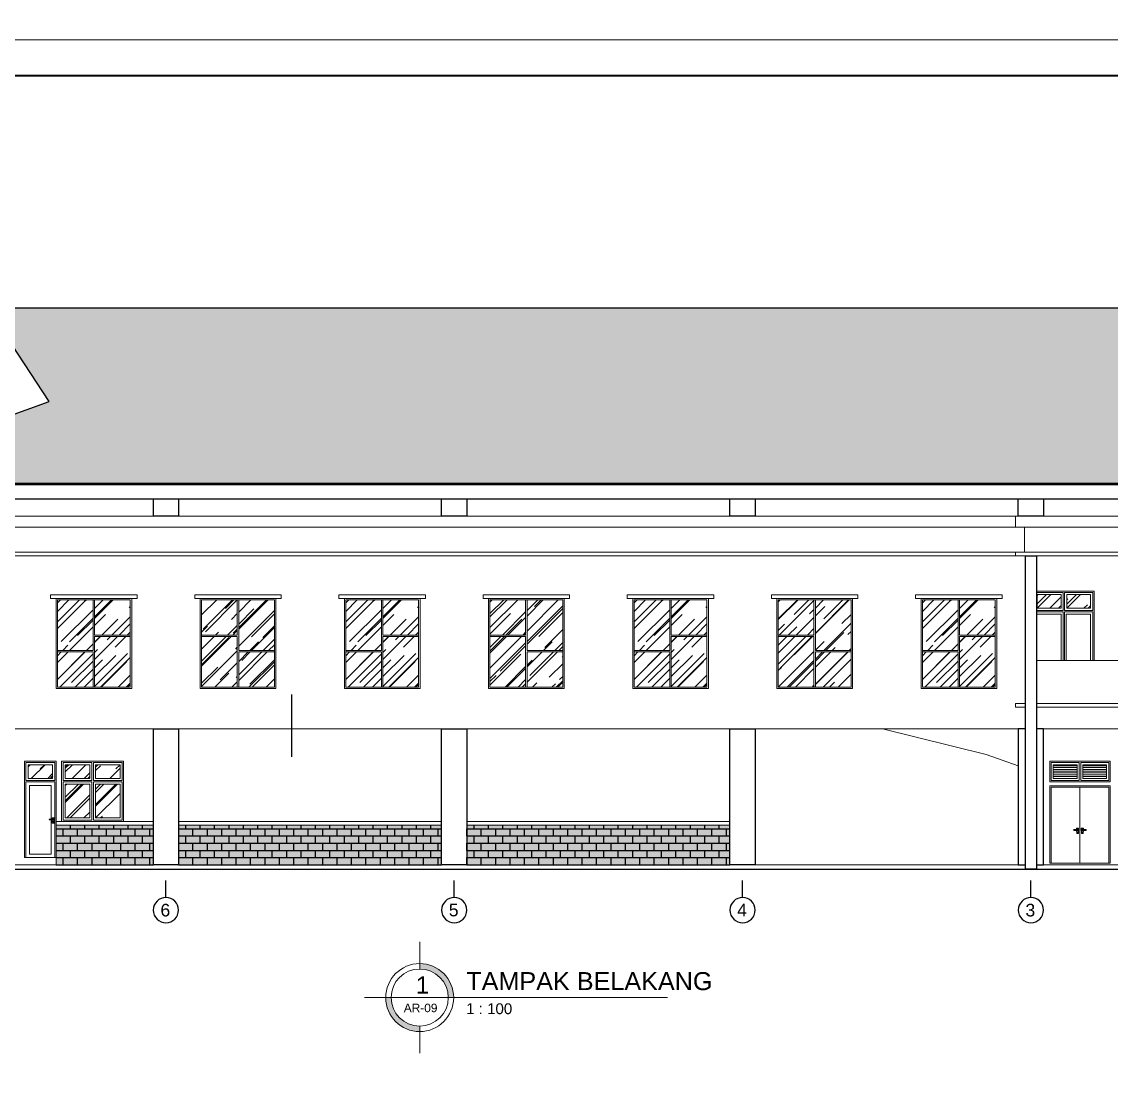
# Model space of a CAD drawing. Header units: inches. Extents: x 249 to 1192, y -18 to 440.
# Drawn here: x 607.24 to 637.47, y 196.81 to 225.99 of the extents above; entities that cross this region are included whole.
import ezdxf
from ezdxf.enums import TextEntityAlignment as Align

# ---------------------------------------------------------------- set-up
doc = ezdxf.new("R2010")
doc.units = ezdxf.units.IN
doc.header["$MEASUREMENT"] = 0
for name, color, linetype, lineweight in [('ARSIR BETON', 8, 'Continuous', 0), ('ARSIR GENTING', 32, 'Continuous', 5), ('ARSIR WARNA', 66, 'Continuous', 0), ('BALOK', 3, 'Continuous', 20), ('DIMENSI', 85, 'Continuous', 20), ('DINDING', 6, 'Continuous', 0), ('GRS KOP', 1, 'Continuous', 40), ('KACA', 141, 'Continuous', 30), ('KOP', 7, 'Continuous', 20), ('KUSEN', 16, 'Continuous', 15), ('LANTAI', 135, 'Continuous', 9), ('TEXT (KETERANGAN)', 7, 'Continuous', 25)]:
    doc.layers.add(name, color=color, linetype=linetype, lineweight=lineweight)
for name, color, linetype in [('ARSIR DINDING', 64, 'Continuous'), ('ATAP', 123, 'Continuous'), ('GROUND', 36, 'Continuous'), ('KOLOM', 5, 'Continuous')]:
    doc.layers.add(name, color=color, linetype=linetype)
doc.styles.add('ARIAL', font='arial.ttf')
doc.styles.add('S', font='SIMPLEX', dxfattribs={"width": 1.1})
doc.styles.get("Standard").update_dxf_attribs({"font": 'arial.ttf'})
pattern_1 = [(45, (568.99153, 266.12007), (0.424264, 1.1313708), [7.5, -1, 2.5, -0.5]), (45, (569.285, 266.7671), (-0.8237794, 0.1166726), [1.5, -0.165, 3, -0.375]), (45, (568.8678, 266.59737), (1.6015969, 2.0753584), [4, -0.7, 2, -0.5])]
pattern_2 = [(45, (568.99153, 266.12507), (0.424264, 1.131371), [7.5, -1, 2.5, -0.5]), (45, (569.285, 266.7721), (-0.8237794, 0.1166726), [1.5, -0.165, 3, -0.375]), (45, (568.8678, 266.60237), (1.6015969, 2.0753584), [4, -0.7, 2, -0.5])]

# ---------------------------------------------------------------- blocks, each defined once
blk = doc.blocks.new('KOP-ARS')
at = {"layer": 'GRS KOP'}
blk.add_line((83, 54), (1, 54), dxfattribs=at)
at = {"layer": 'KOP'}
blk.add_lwpolyline([(0, 0), (84, 0), (84, 55), (0, 55)], close=True, dxfattribs=at)
for tag, height, p in [('SUKMA', 0.2, (78, 9.9)), ('1:100', 0.25, (81.3, 5.5)), ('1:100', 0.25, (81.3, 4.9)), ('1:100', 0.25, (81.3, 4.3)), ('AR-01', 0.35, (78.15, 2.7)), ('10', 0.35, (81.3, 2.7)), ('2012', 0.35, (81.3, 1.7))]:
    blk.add_attdef(tag, text='', height=height, dxfattribs=at).set_placement(p, align=Align.MIDDLE)
for p in [(73.7, 5.325), (73.7, 4.725), (73.7, 4.125)]:
    blk.add_attdef('-', p, '', height=0.35, dxfattribs=at)
blk = doc.blocks.new('JUDUL GAMBAR')
at = {"layer": 'DIMENSI'}
h = blk.add_hatch(color=256, dxfattribs=at)
h.paths.add_polyline_path([(-32.945, 252.895), (-32.945, 253.045, -0.414214), (-33.739, 253.838), (-33.889, 253.838, 0.414214)])
h.paths.add_polyline_path([(-32.945, 254.781), (-32.945, 254.631, -0.414214), (-32.152, 253.838), (-32.002, 253.838, 0.414214)])
for points in [[(-32.945, 255.382), (-32.945, 254.631)], [(-34.474, 253.838), (-26.071, 253.838)], [(-32.945, 253.045), (-32.945, 252.294)]]:
    blk.add_lwpolyline(points, dxfattribs=at)
for radius in [0.943, 0.793]:
    blk.add_circle((-32.945, 253.838), radius, dxfattribs=at)
at = {"layer": 'DIMENSI', "style": 'ARIAL'}
for tag, height, p in [('JUDUL', 0.5, (-31.652, 253.895)), ('SKALA', 0.3, (-31.658, 253.289))]:
    blk.add_attdef(tag, text='', height=height, dxfattribs=at).set_placement(p, align=Align.BOTTOM_LEFT)
for tag, height, p in [('NO', 0.478, (-32.866, 254.188)), ('AR', 0.236, (-32.919, 253.551))]:
    blk.add_attdef(tag, text='', height=height, dxfattribs=at).set_placement(p, align=Align.MIDDLE_CENTER)
blk = doc.blocks.new('NAV')
blk.add_circle((0, -0.4), 0.35)
at = {"style": 'S', "width": 0.75, "flags": 4}
blk.add_attdef('AV', text='', height=0.3, dxfattribs=at).set_placement((0, -0.4), align=Align.MIDDLE)
blk = doc.blocks.new('HANDEL')
at = {"elevation": -400}
blk.add_lwpolyline([(849.9, 209), (850, 212.5, 0.424007), (849.5, 213), (844.6, 213, 0.424007), (844.1, 212.5), (844.5, 199, 0.404487), (845.5, 198), (848.6, 198, 0.404487), (849.6, 199), (849.9, 207)], format="xyb", dxfattribs=at)
blk.add_lwpolyline([(847.8, 209.3), (846.3, 209.3), (846.3, 209), (847.8, 209)], close=True, dxfattribs=at)
for points in [[(846.6, 203), (846.6, 202.6)], [(846.6, 203), (847.4, 203)], [(846.6, 201.4), (846.6, 201)], [(846.6, 201), (847.4, 201)], [(846.9, 202.4), (847.1, 202.4)], [(846.9, 202.4), (846.9, 201.6)], [(846.9, 202), (847.1, 202)], [(846.9, 201.6), (847.1, 201.6)], [(847, 209), (857, 209)], [(847, 207), (857, 207)], [(847, 202.4), (847, 201.6)], [(847.1, 202.4), (847.1, 201.6)], [(847.4, 203), (847.4, 202.6)], [(847.4, 201.4), (847.4, 201)]]:
    blk.add_lwpolyline(points, dxfattribs=at)
for radius in [0.65, 0.55]:
    blk.add_circle((847, 202, -400), radius)
for centre, radius, start, end in [((847.1, 209.1, -400), 3, 356.9512, 313.9576), ((847.1, 209.1, -400), 2.5, 356.3406, 300.2513), ((847.1, 209.1, -400), 1.5, 353.8937, 227.3816), ((847, 208, -400), 1, 83.8945, 270), ((847, 202, -400), 0.75, 122.231, 237.769), ((847, 202, -400), 0.75, 302.231, 57.769), ((857, 208, -400), 1, 270, 90)]:
    blk.add_arc(centre, radius, start, end)
blk = doc.blocks.new('tampak belakang')
at = {"layer": 'ARSIR BETON'}
h = blk.add_hatch(dxfattribs=at)
h.set_pattern_fill('AR-SAND', color=256, scale=0.05, style=0)
h.set_pattern_definition([(37.5, (603.59154, 202.59044), (-0.00314967, 0.0963412), [0, -0.076, 0, -0.085, 0, -0.08125]), (7.5, (603.59154, 202.59044), (0.0884888, 0.1411073), [0, -0.041, 0, -0.0685, 0, -0.02625]), (327.5, (603.53004, 202.59044), (0.1557071, 0.00028295), [0, -0.025, 0, -0.09, 0, -0.1175]), (317.5, (603.53004, 202.59044), (0.1503063, 0.0438838), [0, -0.0125, 0, -0.059, 0, -0.0675])])
h.paths.add_polyline_path([(605.446, 203.69), (603.592, 203.69), (603.592, 202.59), (605.446, 202.59)])
h.paths.add_polyline_path([(610.892, 203.69), (608.197, 203.69), (608.197, 202.79), (608.197, 202.59), (610.892, 202.59)])
h.paths.add_polyline_path([(618.891, 203.69), (611.592, 203.69), (611.592, 202.59), (618.891, 202.59)])
h.paths.add_polyline_path([(626.891, 203.69), (619.591, 203.69), (619.591, 202.59), (626.891, 202.59)])
at = {"layer": 'ARSIR DINDING'}
h = blk.add_hatch(dxfattribs=at)
h.set_pattern_fill('AR-B816', color=256, scale=0.025, style=0)
h.set_pattern_definition([(0, (603.59154, 202.59044), (0, 0.2), []), (90, (603.59154, 202.59044), (-0.2, 0.2), [0.2, -0.2])])
h.paths.add_polyline_path([(605.446, 203.69), (603.592, 203.69), (603.592, 202.59), (605.446, 202.59)])
h.paths.add_polyline_path([(610.892, 203.69), (608.197, 203.69), (608.197, 202.79), (608.197, 202.59), (610.892, 202.59)])
h.paths.add_polyline_path([(618.891, 203.69), (611.592, 203.69), (611.592, 202.59), (618.891, 202.59)])
h.paths.add_polyline_path([(626.891, 203.69), (619.591, 203.69), (619.591, 202.59), (626.891, 202.59)])
at = {"layer": 'ARSIR GENTING'}
h = blk.add_hatch(dxfattribs=at)
h.set_pattern_fill('AR-B88', color=256, scale=0.05, style=0)
h.set_pattern_definition([(0, (601.7156, 213.17164), (0, 0.4), []), (90, (601.7156, 213.17164), (-0.2, 0.4), [0.4, -0.4])])
h.paths.add_polyline_path([(601.716, 213.172), (608.001, 215.447), (606.287, 218.045), (640.196, 218.045), (638.482, 215.447), (644.768, 213.172)])
at = {"layer": 'KACA'}
h = blk.add_hatch(dxfattribs=at)
h.set_pattern_fill('AR-RROOF', color=256, scale=0.5, angle=45, style=0)
h.set_pattern_definition([(45, (635.4163, 209.71044), (0.42426, 1.13137), [7.5, -1, 2.5, -0.5]), (45, (635.7097, 210.35744), (-0.82378, 0.11667), [1.5, -0.165, 3, -0.375]), (45, (635.29254, 210.18774), (1.6016, 2.07536), [4, -0.7, 2, -0.5])])
h.paths.add_polyline_path([(635.416, 210.09), (635.416, 209.71), (636.076, 209.71), (636.076, 210.09)])
h.paths.add_polyline_path([(636.236, 210.09), (636.236, 209.71), (636.896, 209.71), (636.896, 210.09)])
h = blk.add_hatch(dxfattribs=at)
h.set_pattern_fill('AR-RROOF', color=256, scale=0.5, angle=45, style=0)
h.set_pattern_definition([(45, (544.99153, 266.12007), (0.424264, 1.1313708), [7.5, -1, 2.5, -0.5]), (45, (545.285, 266.7671), (-0.8237794, 0.1166726), [1.5, -0.165, 3, -0.375]), (45, (544.8678, 266.59737), (1.6015969, 2.0753584), [4, -0.7, 2, -0.5])])
h.paths.add_polyline_path([(609.261, 208.965), (610.251, 208.965), (610.251, 209.945), (609.261, 209.945)])
h.paths.add_polyline_path([(608.231, 209.945), (608.231, 208.54), (609.221, 208.54), (609.221, 209.945)])
h.paths.add_polyline_path([(609.221, 208.5), (608.231, 208.5), (608.231, 207.52), (609.221, 207.52)])
h.paths.add_polyline_path([(609.261, 208.925), (609.261, 207.52), (610.251, 207.52), (610.251, 208.925)])
h = blk.add_hatch(dxfattribs=at)
h.set_pattern_fill('AR-RROOF', color=256, scale=0.5, angle=45, style=0)
h.set_pattern_definition(pattern_1)
h.paths.add_polyline_path([(613.221, 209.945), (612.232, 209.945), (612.232, 208.965), (613.221, 208.965)])
h.paths.add_polyline_path([(614.251, 208.54), (614.251, 209.945), (613.261, 209.945), (613.261, 208.54)])
h.paths.add_polyline_path([(614.251, 208.5), (613.261, 208.5), (613.261, 207.52), (614.251, 207.52)])
h.paths.add_polyline_path([(613.221, 207.52), (613.221, 208.925), (612.232, 208.925), (612.232, 207.52)])
h = blk.add_hatch(dxfattribs=at)
h.set_pattern_fill('AR-RROOF', color=256, scale=0.5, angle=45, style=0)
h.set_pattern_definition([(45, (552.99153, 266.12007), (0.424264, 1.1313708), [7.5, -1, 2.5, -0.5]), (45, (553.285, 266.7671), (-0.8237794, 0.1166726), [1.5, -0.165, 3, -0.375]), (45, (552.8678, 266.59737), (1.6015969, 2.0753584), [4, -0.7, 2, -0.5])])
h.paths.add_polyline_path([(617.261, 208.965), (618.251, 208.965), (618.251, 209.945), (617.261, 209.945)])
h.paths.add_polyline_path([(616.231, 209.945), (616.231, 208.54), (617.221, 208.54), (617.221, 209.945)])
h.paths.add_polyline_path([(617.221, 208.5), (616.231, 208.5), (616.231, 207.52), (617.221, 207.52)])
h.paths.add_polyline_path([(617.261, 208.925), (617.261, 207.52), (618.251, 207.52), (618.251, 208.925)])
h = blk.add_hatch(dxfattribs=at)
h.set_pattern_fill('AR-RROOF', color=256, scale=0.5, angle=45, style=0)
h.set_pattern_definition(pattern_1)
h.paths.add_polyline_path([(621.221, 209.945), (620.232, 209.945), (620.232, 208.965), (621.221, 208.965)])
h.paths.add_polyline_path([(622.251, 208.54), (622.251, 209.945), (621.261, 209.945), (621.261, 208.54)])
h.paths.add_polyline_path([(622.251, 208.5), (621.261, 208.5), (621.261, 207.52), (622.251, 207.52)])
h.paths.add_polyline_path([(621.221, 207.52), (621.221, 208.925), (620.232, 208.925), (620.232, 207.52)])
h = blk.add_hatch(dxfattribs=at)
h.set_pattern_fill('AR-RROOF', color=256, scale=0.5, angle=45, style=0)
h.set_pattern_definition([(45, (560.99153, 266.12007), (0.424264, 1.1313708), [7.5, -1, 2.5, -0.5]), (45, (561.285, 266.7671), (-0.8237794, 0.1166726), [1.5, -0.165, 3, -0.375]), (45, (560.8678, 266.59737), (1.6015969, 2.0753584), [4, -0.7, 2, -0.5])])
h.paths.add_polyline_path([(625.261, 208.965), (626.251, 208.965), (626.251, 209.945), (625.261, 209.945)])
h.paths.add_polyline_path([(624.231, 209.945), (624.231, 208.54), (625.221, 208.54), (625.221, 209.945)])
h.paths.add_polyline_path([(625.221, 208.5), (624.231, 208.5), (624.231, 207.52), (625.221, 207.52)])
h.paths.add_polyline_path([(625.261, 208.925), (625.261, 207.52), (626.251, 207.52), (626.251, 208.925)])
h = blk.add_hatch(dxfattribs=at)
h.set_pattern_fill('AR-RROOF', color=256, scale=0.5, angle=45, style=0)
h.set_pattern_definition(pattern_1)
h.paths.add_polyline_path([(629.221, 209.945), (628.232, 209.945), (628.232, 208.965), (629.221, 208.965)])
h.paths.add_polyline_path([(630.251, 208.54), (630.251, 209.945), (629.261, 209.945), (629.261, 208.54)])
h.paths.add_polyline_path([(630.251, 208.5), (629.261, 208.5), (629.261, 207.52), (630.251, 207.52)])
h.paths.add_polyline_path([(629.221, 207.52), (629.221, 208.925), (628.232, 208.925), (628.232, 207.52)])
h = blk.add_hatch(dxfattribs=at)
h.set_pattern_fill('AR-RROOF', color=256, scale=0.5, angle=45, style=0)
h.set_pattern_definition(pattern_1)
h.paths.add_polyline_path([(633.261, 208.965), (634.251, 208.965), (634.251, 209.945), (633.261, 209.945)])
h.paths.add_polyline_path([(632.231, 209.945), (632.231, 208.54), (633.221, 208.54), (633.221, 209.945)])
h.paths.add_polyline_path([(633.221, 208.5), (632.231, 208.5), (632.231, 207.52), (633.221, 207.52)])
h.paths.add_polyline_path([(633.261, 208.925), (633.261, 207.52), (634.251, 207.52), (634.251, 208.925)])
h = blk.add_hatch(dxfattribs=at)
h.set_pattern_fill('AR-RROOF', color=256, scale=0.5, angle=45, style=0)
h.set_pattern_definition([(45, (688.12465, 308.2357), (0.424264, 1.1313708), [7.5, -1, 2.5, -0.5]), (45, (688.4181, 308.8827), (-0.8237794, 0.1166726), [1.5, -0.165, 3, -0.375]), (45, (688.0009, 308.713), (1.6015969, 2.0753584), [4, -0.7, 2, -0.5])])
h.paths.add_polyline_path([(608.097, 205.37), (607.417, 205.37), (607.417, 204.99), (608.097, 204.99)])
h = blk.add_hatch(dxfattribs=at)
h.set_pattern_fill('AR-RROOF', color=256, scale=0.5, angle=45, style=0)
h.set_pattern_definition(pattern_2)
h.paths.add_polyline_path([(608.447, 204.99), (609.127, 204.99), (609.127, 205.37), (608.447, 205.37)])
h = blk.add_hatch(dxfattribs=at)
h.set_pattern_fill('AR-RROOF', color=256, scale=0.5, angle=45, style=0)
h.set_pattern_definition(pattern_2)
h.paths.add_polyline_path([(609.287, 204.99), (609.967, 204.99), (609.967, 205.37), (609.287, 205.37)])
h = blk.add_hatch(dxfattribs=at)
h.set_pattern_fill('AR-RROOF', color=256, scale=0.5, angle=45, style=0)
h.set_pattern_definition(pattern_2)
h.paths.add_polyline_path([(609.967, 204.83), (609.287, 204.83), (609.287, 203.89), (609.967, 203.89)])
h.paths.add_polyline_path([(608.447, 203.89), (609.127, 203.89), (609.127, 204.83), (608.447, 204.83)])
at = {"layer": 'KUSEN'}
h = blk.add_hatch(dxfattribs=at)
h.set_pattern_fill('_USER', color=256, scale=0.05, style=0, pattern_type=0)
h.set_pattern_definition([(0, (635.86131, 204.99044), (0, 0.05), [])])
h.paths.add_polyline_path([(636.521, 205.37), (635.861, 205.37), (635.861, 204.99), (636.521, 204.99)])
h.paths.add_polyline_path([(636.681, 204.99), (637.341, 204.99), (637.341, 205.37), (636.681, 205.37)])
at = {"layer": 'ATAP'}
blk.add_lwpolyline([(601.716, 213.172), (608.001, 215.447), (606.287, 218.045), (640.196, 218.045), (638.482, 215.447), (644.768, 213.172)], close=True, dxfattribs=at)
for points in [[(601.716, 213.172), (644.768, 213.172), (644.757, 213.133), (601.727, 213.133), (601.716, 213.172)], [(601.867, 213.133), (602.007, 212.747), (644.466, 212.747), (644.476, 212.747), (644.617, 213.133), (601.867, 213.133)]]:
    blk.add_lwpolyline(points, dxfattribs=at)
at = {"layer": 'BALOK'}
for points in [[(595.352, 212.265), (634.816, 212.265), (634.816, 211.965), (595.352, 211.965)], [(645.342, 212.265), (634.816, 212.265), (634.816, 211.965), (635.066, 211.965), (645.092, 211.965), (645.342, 211.965)], [(635.066, 211.965), (595.602, 211.965), (595.602, 211.265), (635.066, 211.265)], [(645.092, 211.965), (635.066, 211.965), (635.066, 211.265), (645.092, 211.265)], [(595.352, 211.265), (634.816, 211.265), (634.816, 211.165), (595.352, 211.165)], [(645.342, 211.265), (634.816, 211.265), (634.816, 211.165), (645.342, 211.165)], [(608.191, 209.985), (608.041, 209.985), (608.041, 210.085), (610.291, 210.085), (610.441, 210.085), (610.441, 209.985)], [(612.192, 209.985), (612.042, 209.985), (612.042, 210.085), (614.291, 210.085), (614.441, 210.085), (614.441, 209.985)], [(616.191, 209.985), (616.041, 209.985), (616.041, 210.085), (618.291, 210.085), (618.441, 210.085), (618.441, 209.985)], [(620.192, 209.985), (620.042, 209.985), (620.042, 210.085), (622.291, 210.085), (622.441, 210.085), (622.441, 209.985)], [(624.191, 209.985), (624.041, 209.985), (624.041, 210.085), (626.291, 210.085), (626.441, 210.085), (626.441, 209.985)], [(628.192, 209.985), (628.042, 209.985), (628.042, 210.085), (630.291, 210.085), (630.441, 210.085), (630.441, 209.985)], [(632.191, 209.985), (632.041, 209.985), (632.041, 210.085), (634.291, 210.085), (634.441, 210.085), (634.441, 209.985)]]:
    blk.add_lwpolyline(points, close=True, dxfattribs=at)
blk.add_lwpolyline([(635.741, 212.265), (634.816, 212.265), (634.816, 211.965), (635.066, 211.965), (635.066, 211.265), (634.816, 211.265), (634.816, 211.165), (635.741, 211.165)], dxfattribs=at)
at = {"layer": 'DINDING'}
for points in [[(643.592, 208.265), (643.592, 211.165), (602.892, 211.165), (602.892, 206.365), (635.091, 206.365)], [(643.092, 208.265), (635.391, 208.265)], [(635.391, 208.265), (643.092, 208.265)], [(635.091, 206.965), (634.816, 206.965), (634.816, 207.065), (635.091, 207.065)], [(635.391, 207.065), (640.129, 207.065), (643.092, 207.065)], [(643.092, 206.965), (640.129, 206.965), (635.391, 206.965)], [(634.891, 205.334), (633.997, 205.65), (631.122, 206.36)], [(643.092, 206.365), (635.391, 206.365)], [(608.197, 203.79), (610.892, 203.79)], [(611.592, 203.79), (618.891, 203.79)], [(619.591, 203.79), (626.891, 203.79)], [(608.197, 203.69), (610.892, 203.69)], [(611.592, 203.69), (618.891, 203.69)], [(619.591, 203.69), (626.891, 203.69)], [(608.197, 202.79), (608.197, 202.59)]]:
    blk.add_lwpolyline(points, dxfattribs=at)
at = {"layer": 'GROUND'}
blk.add_lwpolyline([(589.497, 202.47), (647.105, 202.47)], dxfattribs=at)
at = {"layer": 'KOLOM'}
for points in [[(610.892, 212.747), (611.592, 212.747), (611.592, 212.265), (610.892, 212.265)], [(618.891, 212.747), (619.591, 212.747), (619.591, 212.265), (618.891, 212.265)], [(626.891, 212.747), (627.591, 212.747), (627.591, 212.265), (626.891, 212.265)], [(634.891, 212.747), (635.591, 212.747), (635.591, 212.265), (634.891, 212.265)], [(635.091, 211.165), (635.391, 211.165), (635.391, 202.47), (635.091, 202.47)], [(610.892, 206.365), (611.592, 206.365), (611.592, 202.59), (610.892, 202.59)], [(619.591, 202.59), (618.891, 202.59), (618.891, 206.365), (619.591, 206.365)], [(627.591, 202.59), (626.891, 202.59), (626.891, 206.365), (627.591, 206.365)]]:
    blk.add_lwpolyline(points, close=True, dxfattribs=at)
for points in [[(635.091, 206.365), (634.891, 206.365), (634.891, 202.59), (635.091, 202.59)], [(635.391, 202.59), (635.591, 202.59), (635.591, 206.365), (635.391, 206.365)]]:
    blk.add_lwpolyline(points, dxfattribs=at)
at = {"layer": 'KUSEN'}
for points in [[(635.391, 210.19), (636.996, 210.19), (636.996, 208.265)], [(635.391, 210.15), (636.136, 210.15), (636.136, 209.65), (635.391, 209.65)], [(636.996, 208.265), (636.996, 210.19), (635.591, 210.19)], [(635.591, 209.65), (636.136, 209.65), (636.136, 210.15), (635.591, 210.15)], [(635.591, 209.71), (636.076, 209.71), (636.076, 210.09), (635.591, 210.09)], [(635.391, 209.61), (636.136, 209.61), (636.136, 208.265)], [(636.076, 208.265), (636.076, 209.55), (635.396, 209.55), (635.396, 208.265)], [(636.136, 208.265), (636.136, 209.61), (635.591, 209.61)], [(636.176, 208.265), (636.176, 209.61), (636.956, 209.61), (636.956, 208.265)], [(636.896, 208.265), (636.896, 209.55), (636.216, 209.55), (636.216, 208.265)]]:
    blk.add_lwpolyline(points, dxfattribs=at)
for points in [[(635.416, 210.09), (636.076, 210.09), (636.076, 209.71), (635.416, 209.71)], [(636.176, 210.15), (636.956, 210.15), (636.956, 209.65), (636.176, 209.65)], [(636.236, 210.09), (636.896, 210.09), (636.896, 209.71), (636.236, 209.71)], [(610.291, 207.48), (608.191, 207.48), (608.191, 209.985), (610.291, 209.985)], [(610.251, 207.52), (608.231, 207.52), (608.231, 209.945), (610.251, 209.945)], [(609.221, 209.945), (608.231, 209.945), (608.231, 208.54), (609.221, 208.54)], [(610.251, 208.965), (609.261, 208.965), (609.261, 209.945), (610.251, 209.945)], [(612.192, 207.48), (614.291, 207.48), (614.291, 209.985), (612.192, 209.985)], [(612.232, 207.52), (614.251, 207.52), (614.251, 209.945), (612.232, 209.945)], [(612.232, 208.965), (613.221, 208.965), (613.221, 209.945), (612.232, 209.945)], [(613.261, 209.945), (614.251, 209.945), (614.251, 208.54), (613.261, 208.54)], [(618.291, 207.48), (616.191, 207.48), (616.191, 209.985), (618.291, 209.985)], [(618.251, 207.52), (616.231, 207.52), (616.231, 209.945), (618.251, 209.945)], [(617.221, 209.945), (616.231, 209.945), (616.231, 208.54), (617.221, 208.54)], [(618.251, 208.965), (617.261, 208.965), (617.261, 209.945), (618.251, 209.945)], [(620.192, 207.48), (622.291, 207.48), (622.291, 209.985), (620.192, 209.985)], [(620.232, 207.52), (622.251, 207.52), (622.251, 209.945), (620.232, 209.945)], [(620.232, 208.965), (621.221, 208.965), (621.221, 209.945), (620.232, 209.945)], [(621.261, 209.945), (622.251, 209.945), (622.251, 208.54), (621.261, 208.54)], [(626.291, 207.48), (624.191, 207.48), (624.191, 209.985), (626.291, 209.985)], [(626.251, 207.52), (624.231, 207.52), (624.231, 209.945), (626.251, 209.945)], [(625.221, 209.945), (624.231, 209.945), (624.231, 208.54), (625.221, 208.54)], [(626.251, 208.965), (625.261, 208.965), (625.261, 209.945), (626.251, 209.945)], [(628.192, 207.48), (630.291, 207.48), (630.291, 209.985), (628.192, 209.985)], [(628.232, 207.52), (630.251, 207.52), (630.251, 209.945), (628.232, 209.945)], [(628.232, 208.965), (629.221, 208.965), (629.221, 209.945), (628.232, 209.945)], [(629.261, 209.945), (630.251, 209.945), (630.251, 208.54), (629.261, 208.54)], [(634.291, 207.48), (632.191, 207.48), (632.191, 209.985), (634.291, 209.985)], [(634.251, 207.52), (632.231, 207.52), (632.231, 209.945), (634.251, 209.945)], [(633.221, 209.945), (632.231, 209.945), (632.231, 208.54), (633.221, 208.54)], [(634.251, 208.965), (633.261, 208.965), (633.261, 209.945), (634.251, 209.945)], [(609.261, 207.52), (610.251, 207.52), (610.251, 208.925), (609.261, 208.925)], [(613.221, 207.52), (612.232, 207.52), (612.232, 208.925), (613.221, 208.925)], [(617.261, 207.52), (618.251, 207.52), (618.251, 208.925), (617.261, 208.925)], [(621.221, 207.52), (620.232, 207.52), (620.232, 208.925), (621.221, 208.925)], [(625.261, 207.52), (626.251, 207.52), (626.251, 208.925), (625.261, 208.925)], [(629.221, 207.52), (628.232, 207.52), (628.232, 208.925), (629.221, 208.925)], [(633.261, 207.52), (634.251, 207.52), (634.251, 208.925), (633.261, 208.925)], [(608.231, 208.5), (609.221, 208.5), (609.221, 207.52), (608.231, 207.52)], [(614.251, 208.5), (613.261, 208.5), (613.261, 207.52), (614.251, 207.52)], [(616.231, 208.5), (617.221, 208.5), (617.221, 207.52), (616.231, 207.52)], [(622.251, 208.5), (621.261, 208.5), (621.261, 207.52), (622.251, 207.52)], [(624.231, 208.5), (625.221, 208.5), (625.221, 207.52), (624.231, 207.52)], [(630.251, 208.5), (629.261, 208.5), (629.261, 207.52), (630.251, 207.52)], [(632.231, 208.5), (633.221, 208.5), (633.221, 207.52), (632.231, 207.52)], [(607.317, 205.47), (608.197, 205.47), (608.197, 202.79), (607.317, 202.79)], [(608.157, 205.43), (607.357, 205.43), (607.357, 204.93), (608.157, 204.93)], [(608.097, 205.37), (607.417, 205.37), (607.417, 204.99), (608.097, 204.99)], [(610.067, 205.47), (608.347, 205.47), (608.347, 203.79), (610.067, 203.79)], [(608.387, 205.43), (609.187, 205.43), (609.187, 204.93), (608.387, 204.93)], [(608.447, 205.37), (609.127, 205.37), (609.127, 204.99), (608.447, 204.99)], [(609.227, 205.43), (610.027, 205.43), (610.027, 204.93), (609.227, 204.93)], [(609.287, 205.37), (609.967, 205.37), (609.967, 204.99), (609.287, 204.99)], [(637.441, 204.89), (635.761, 204.89), (635.761, 205.47), (637.441, 205.47)], [(636.581, 204.93), (635.801, 204.93), (635.801, 205.43), (636.581, 205.43)], [(636.521, 204.99), (635.861, 204.99), (635.861, 205.37), (636.521, 205.37)], [(636.621, 205.43), (637.401, 205.43), (637.401, 204.93), (636.621, 204.93)], [(636.681, 205.37), (637.341, 205.37), (637.341, 204.99), (636.681, 204.99)], [(607.357, 204.89), (608.156, 204.89), (608.156, 202.79), (607.357, 202.79)], [(607.457, 204.79), (608.056, 204.79), (608.056, 202.89), (607.457, 202.89)], [(608.387, 204.89), (609.187, 204.89), (609.187, 203.83), (608.387, 203.83)], [(608.447, 204.83), (609.127, 204.83), (609.127, 203.89), (608.447, 203.89)], [(609.227, 204.89), (610.027, 204.89), (610.027, 203.83), (609.227, 203.83)], [(609.287, 204.83), (609.967, 204.83), (609.967, 203.89), (609.287, 203.89)], [(635.761, 204.78), (637.441, 204.78), (637.441, 202.64), (635.761, 202.64)], [(635.801, 204.741), (637.402, 204.741), (637.402, 202.64), (635.801, 202.64)], [(636.601, 204.741), (637.402, 204.741), (637.402, 202.64), (636.601, 202.64)]]:
    blk.add_lwpolyline(points, close=True, dxfattribs=at)
at = {"layer": 'LANTAI'}
for points in [[(635.091, 202.59), (592.592, 202.59), (592.592, 202.47), (645.022, 202.47), (645.022, 202.59), (643.392, 202.59)], [(643.092, 202.59), (635.391, 202.59)]]:
    blk.add_lwpolyline(points, dxfattribs=at)
at = {"layer": 'KUSEN', "yscale": 0.01, "zscale": 0.01}
for p, xscale in [((616.583, 201.768), -0.01), ((645.006, 201.476), -0.01), ((628.197, 201.476), 0.01)]:
    blk.add_blockref('HANDEL', p, dxfattribs=dict(at, xscale=xscale))

msp = doc.modelspace()

# ---------------------------------------------------------------- hatches: boundary and pattern name
h = msp.add_hatch()
h.set_pattern_fill('_USER', color=256, scale=0.8, angle=90, style=0, pattern_type=0)
h.set_pattern_definition([(90, (614.7343, 205.5887), (-0.8, 5e-17), [])])
h.paths.add_polyline_path([(615.2343, 207.3137), (614.7343, 207.3137), (614.7343, 205.5887), (615.2343, 206.0887)])
at = {"layer": 'ARSIR WARNA'}
h = msp.add_hatch(dxfattribs=at)
h.set_pattern_fill('_USER', color=256, scale=0.8, angle=90, style=0, pattern_type=0)
h.set_pattern_definition([(90, (614.7343, 205.5887), (-0.8, 5e-17), [])])
h.paths.add_polyline_path([(615.2343, 207.2384), (615.2343, 206.0887), (614.7343, 205.5887), (614.7343, 207.2384)])

# ---------------------------------------------------------------- linework, layer by layer
at = {"layer": 'TEXT (KETERANGAN)'}
for points in [[(611.2413, 201.6831), (611.2413, 202.1582)], [(619.2413, 201.6831), (619.2413, 202.1582)], [(627.2413, 201.6831), (627.2413, 202.1582)], [(635.2413, 201.6831), (635.2413, 202.1582)]]:
    msp.add_lwpolyline(points, dxfattribs=at)

# ---------------------------------------------------------------- block references
at = {"layer": 'BALOK'}
msp.add_blockref('tampak belakang', (0, 0), dxfattribs=at)
at = {"layer": 'DIMENSI'}
msp.add_blockref('JUDUL GAMBAR', (651.2263, -54.9328), dxfattribs=at).add_auto_attribs({'AR': 'AR-09', 'NO': '1', 'SKALA': '1 : 100', 'JUDUL': 'TAMPAK BELAKANG'})
at = {"layer": 'KOP'}
for p in [(585.2179, 225.4885), (585.2179, 170.4885)]:
    msp.add_blockref('KOP-ARS', p, dxfattribs=at)
at = {"layer": 'TEXT (KETERANGAN)'}
ref = msp.add_blockref('NAV', (611.2413, 201.7331), dxfattribs=dict(at, xscale=-1))
ref.add_attrib('AV', '6', dxfattribs={"layer": '0', "height": 0.35, "flags": 4}).set_placement((611.2247, 201.3331), align=Align.MIDDLE)
ref = msp.add_blockref('NAV', (619.2413, 201.7331), dxfattribs=dict(at, xscale=-1))
ref.add_attrib('AV', '5', dxfattribs={"layer": '0', "height": 0.35, "flags": 4}).set_placement((619.2247, 201.3331), align=Align.MIDDLE)
ref = msp.add_blockref('NAV', (627.2413, 201.7331), dxfattribs=dict(at, xscale=-1))
ref.add_attrib('AV', '4', dxfattribs={"layer": '0', "height": 0.35, "flags": 4}).set_placement((627.2247, 201.3331), align=Align.MIDDLE)
ref = msp.add_blockref('NAV', (635.2413, 201.7331), dxfattribs=dict(at, xscale=-1))
ref.add_attrib('AV', '3', dxfattribs={"layer": '0', "height": 0.35, "flags": 4}).set_placement((635.2247, 201.3331), align=Align.MIDDLE)

doc.saveas('drawing.dxf')
